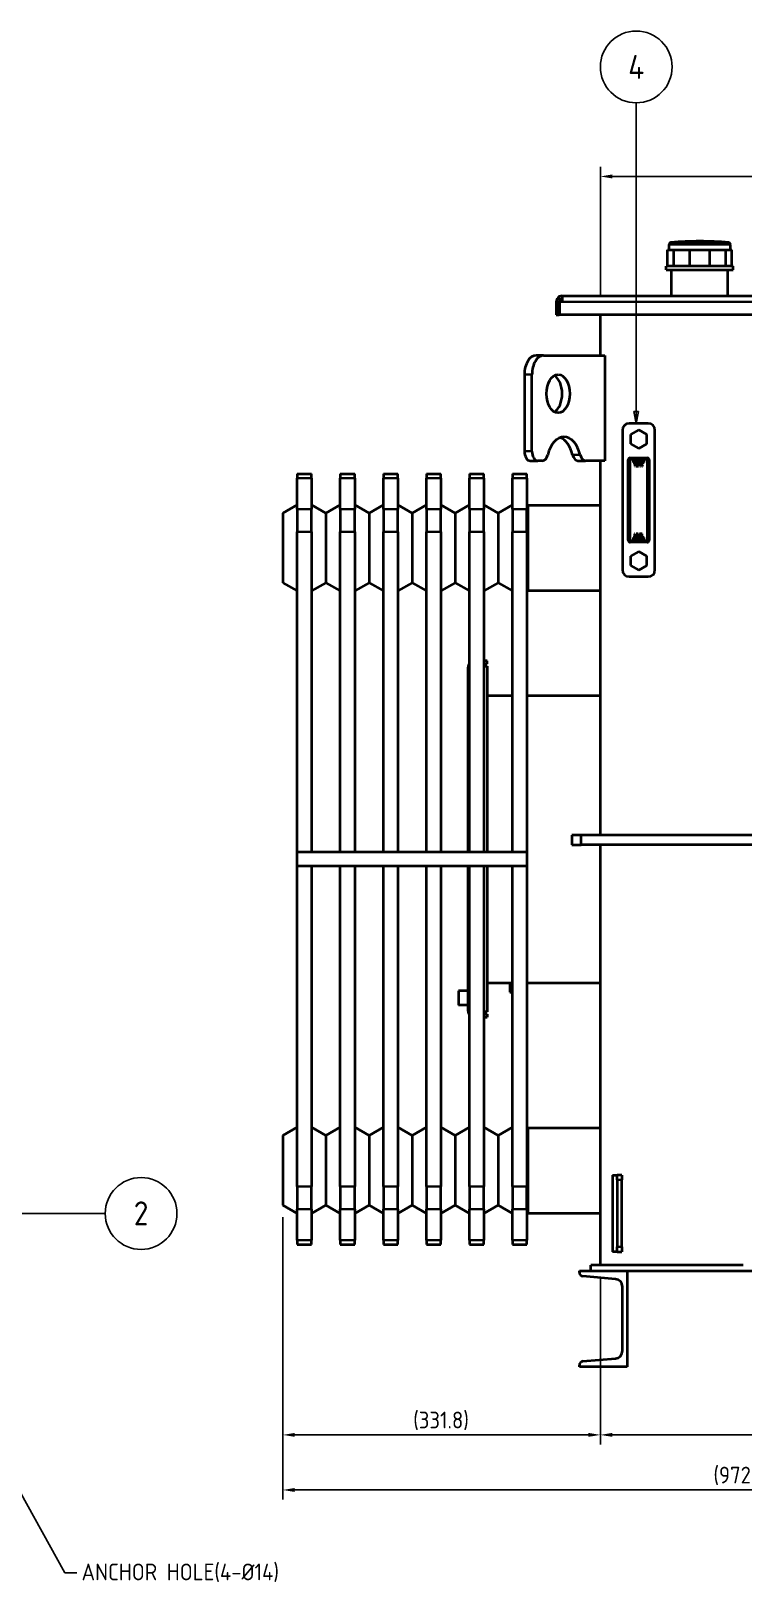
# Model space of a CAD drawing. Header units: millimetres. Extents: x 0 to 5945, y 0 to 4205.
# Drawn here: x 2934 to 3678, y 1018 to 2637 of the extents above; entities that cross this region are included whole.
import ezdxf

# ---------------------------------------------------------------- set-up
doc = ezdxf.new("R2010")
doc.units = ezdxf.units.MM
doc.header["$LTSCALE"] = 5
for name, color, linetype, lineweight in [('가시적인 것(ISO)', 3, 'Continuous', 40), ('가시적인 좁은 것(ISO)', 3, 'Continuous', 35), ('기호(ISO)', 5, 'Continuous', 25), ('치수(ISO)', 2, 'Continuous', 25)]:
    doc.layers.add(name, color=color, linetype=linetype, lineweight=lineweight)
doc.styles.add('부품번호텍스트_PSTEK_POSCO', font='isocp.shx')
doc.styles.add('치수 텍스트_PSTEK_POSCO', font='isocp.shx')
doc.dimstyles.new('치수_PSTEK_POSCO', dxfattribs={"dimscale": 5, "dimtxt": 3.5, "dimasz": 2.5, "dimexe": 2, "dimexo": 2.5, "dimgap": 1, "dimtad": 1, "dimrnd": 1e-08, "dimdsep": 46, "dimtxsty": '치수 텍스트_PSTEK_POSCO', "dimcen": 0.09, "dimdle": 10, "dimclrd": 7, "dimclre": 7, "dimclrt": 2, "dimadec": 1, "dimazin": 2, "dimtfac": 1, "dimtmove": 0, "dimatfit": 3, "dimfxl": 0, "dimtolj": 1, "dimlwd": -1, "dimlwe": -1, "dimarcsym": 0})
doc.dimstyles.new('치수_PSTEK_POSCO$7', dxfattribs={"dimscale": 5, "dimtxt": 3.5, "dimasz": 2.5, "dimexe": 2, "dimexo": 2.5, "dimgap": 1, "dimtad": 1, "dimrnd": 1e-08, "dimdsep": 46, "dimtxsty": '치수 텍스트_PSTEK_POSCO', "dimcen": 0.09, "dimdle": 10, "dimclrd": 7, "dimclre": 7, "dimclrt": 2, "dimadec": 1, "dimazin": 2, "dimtfac": 1, "dimtmove": 0, "dimatfit": 3, "dimfxl": 0, "dimtolj": 1, "dimlwd": -1, "dimlwe": -1, "dimarcsym": 0})

# ---------------------------------------------------------------- blocks, each defined once
blk = doc.blocks.new('*D27')
at = {"layer": 'Defpoints', "color": 0}
for p in [(3955.3, 2485.6), (3529.3, 2348.7), (3955.3, 2348.7)]:
    blk.add_point(p, dxfattribs=at)
at = {"layer": '치수(ISO)', "color": 7}
for p, q in [((3529.3, 2361.2), (3529.3, 2495.6)), ((3955.3, 2361.2), (3955.3, 2495.6)), ((3541.8, 2485.6), (3942.8, 2485.6))]:
    blk.add_line(p, q, dxfattribs=at)
for points in [[(3541.8, 2487.7), (3541.8, 2483.5), (3529.3, 2485.6)], [(3942.8, 2487.7), (3942.8, 2483.5), (3955.3, 2485.6)]]:
    blk.add_solid(points, dxfattribs=at)
at = {"layer": '치수(ISO)', "color": 2, "insert": (3688.2, 2499.3), "char_height": 17.5, "attachment_point": 4, "style": '치수 텍스트_PSTEK_POSCO'}
blk.add_mtext('\\A1;426', dxfattribs=at)
blk = doc.blocks.new('품번기호3')
at = {"layer": '기호(ISO)', "color": 7}
for p, q in [((713.36, 448.04), (713.36, 512.49)), ((712.86, 448.04), (713.36, 445.54)), ((713.86, 448.04), (712.86, 448.04)), ((713.36, 448.04), (713.36, 445.54)), ((713.36, 445.54), (713.86, 448.04))]:
    blk.add_line(p, q, dxfattribs=at)
at = {"layer": '기호(ISO)', "color": 7, "flags": 128}
blk.add_lwpolyline([(712.86, 448.04), (713.36, 445.54)], dxfattribs=at)
at = {"layer": '기호(ISO)'}
blk.add_circle((713.36, 519.99), 7.5, dxfattribs=at)
at = {"layer": '기호(ISO)', "color": 7}
blk.add_solid([(712.86, 448.04), (713.36, 445.54), (713.86, 448.04), (712.86, 448.04)], dxfattribs=at)
at = {"layer": '기호(ISO)', "color": 7, "insert": (713.36, 519.99), "char_height": 5, "attachment_point": 5, "style": '부품번호텍스트_PSTEK_POSCO'}
blk.add_mtext('4', dxfattribs=at)
blk = doc.blocks.new('품번기호5')
at = {"layer": '기호(ISO)', "color": 7}
for p, q in [((572.83, 281.04), (570.33, 280.54)), ((572.83, 280.54), (570.33, 280.54)), ((570.33, 280.54), (572.83, 280.04)), ((572.83, 280.04), (572.83, 281.04)), ((572.83, 280.54), (602.37, 280.54))]:
    blk.add_line(p, q, dxfattribs=at)
at = {"layer": '기호(ISO)', "color": 7, "flags": 128}
blk.add_lwpolyline([(572.83, 281.04), (570.33, 280.54)], dxfattribs=at)
at = {"layer": '기호(ISO)'}
blk.add_circle((609.87, 280.54), 7.5, dxfattribs=at)
at = {"layer": '기호(ISO)', "color": 7}
blk.add_solid([(572.83, 281.04), (570.33, 280.54), (572.83, 280.04), (572.83, 281.04)], dxfattribs=at)
at = {"layer": '기호(ISO)', "color": 7, "insert": (609.87, 280.57), "char_height": 5, "attachment_point": 5, "style": '부품번호텍스트_PSTEK_POSCO'}
blk.add_mtext('2', dxfattribs=at)
blk = doc.blocks.new('*D59')
at = {"layer": 'Defpoints', "color": 0}
for p in [(3529.3, 1348.7), (3955.3, 1348.7), (3955.3, 1171.5)]:
    blk.add_point(p, dxfattribs=at)
at = {"layer": '치수(ISO)', "color": 7}
for p, q in [((3529.3, 1336.2), (3529.3, 1161.5)), ((3955.3, 1336.2), (3955.3, 1161.5)), ((3541.8, 1171.5), (3942.8, 1171.5))]:
    blk.add_line(p, q, dxfattribs=at)
for points in [[(3541.8, 1173.6), (3541.8, 1169.5), (3529.3, 1171.5)], [(3942.8, 1173.6), (3942.8, 1169.5), (3955.3, 1171.5)]]:
    blk.add_solid(points, dxfattribs=at)
at = {"layer": '치수(ISO)', "color": 2, "insert": (3725.3, 1185.3), "char_height": 17.5, "attachment_point": 4, "style": '치수 텍스트_PSTEK_POSCO'}
blk.add_mtext('\\A1;426', dxfattribs=at)
blk = doc.blocks.new('*D61')
at = {"layer": 'Defpoints', "color": 0}
for p in [(3197.5, 1411.4), (3529.3, 1348.7), (3197.5, 1171.5)]:
    blk.add_point(p, dxfattribs=at)
at = {"layer": '치수(ISO)', "color": 7}
for p, q in [((3197.5, 1398.9), (3197.5, 1161.5)), ((3529.3, 1336.2), (3529.3, 1161.5)), ((3516.8, 1171.5), (3210, 1171.5))]:
    blk.add_line(p, q, dxfattribs=at)
for points in [[(3210, 1173.6), (3210, 1169.5), (3197.5, 1171.5)], [(3516.8, 1173.6), (3516.8, 1169.5), (3529.3, 1171.5)]]:
    blk.add_solid(points, dxfattribs=at)
at = {"layer": '치수(ISO)', "color": 2, "insert": (3333.7, 1186.2), "char_height": 17.5, "attachment_point": 4, "style": '치수 텍스트_PSTEK_POSCO'}
blk.add_mtext('\\A1;(331.8)', dxfattribs=at)
blk = doc.blocks.new('*D66')
at = {"layer": 'Defpoints', "color": 0}
for p in [(4170.3, 1643.7), (3197.5, 1411.4), (4170.3, 1114)]:
    blk.add_point(p, dxfattribs=at)
at = {"layer": '치수(ISO)', "color": 7}
for p, q in [((4170.3, 1631.2), (4170.3, 1104)), ((3197.5, 1398.9), (3197.5, 1104)), ((3210, 1114), (4157.8, 1114))]:
    blk.add_line(p, q, dxfattribs=at)
for points in [[(3210, 1116.1), (3210, 1111.9), (3197.5, 1114)], [(4157.8, 1116.1), (4157.8, 1111.9), (4170.3, 1114)]]:
    blk.add_solid(points, dxfattribs=at)
at = {"layer": '치수(ISO)', "color": 2, "insert": (3647.4, 1128.7), "char_height": 17.5, "attachment_point": 4, "style": '치수 텍스트_PSTEK_POSCO'}
blk.add_mtext('\\A1;(972.8)', dxfattribs=at)

msp = doc.modelspace()

# ---------------------------------------------------------------- linework, layer by layer
at = {"layer": '가시적인 것(ISO)'}
for p, q in [((3601.143, 2408.921), (3601.143, 2414.577)), ((3665.143, 2408.921), (3665.143, 2414.577)), ((3599.496, 2408.921), (3602.709, 2408.921)), ((3599.496, 2391.921), (3599.496, 2408.921)), ((3602.709, 2408.921), (3605.922, 2408.921)), ((3605.922, 2408.921), (3614.334, 2408.921)), ((3605.922, 2391.921), (3605.922, 2408.921)), ((3614.334, 2408.921), (3622.746, 2408.921)), ((3622.746, 2391.921), (3622.746, 2408.921)), ((3622.746, 2408.921), (3633.143, 2408.921)), ((3633.143, 2408.921), (3643.541, 2408.921)), ((3643.541, 2391.921), (3643.541, 2408.921)), ((3643.541, 2408.921), (3651.952, 2408.921)), ((3651.952, 2408.921), (3660.364, 2408.921)), ((3660.364, 2391.921), (3660.364, 2408.921)), ((3660.364, 2408.921), (3663.577, 2408.921)), ((3663.577, 2408.921), (3666.79, 2408.921)), ((3666.79, 2391.921), (3666.79, 2408.921)), ((3668.143, 2391.921), (3598.143, 2391.921)), ((3598.143, 2387.921), (3598.143, 2391.921)), ((3598.143, 2387.921), (3668.143, 2387.921)), ((3603.643, 2360.921), (3603.643, 2387.921)), ((3662.643, 2360.921), (3662.643, 2387.921)), ((3668.143, 2387.921), (3668.143, 2391.921)), ((3486.343, 2354.521), (3483.143, 2354.521)), ((3483.143, 2354.521), (3483.143, 2340.921)), ((3486.343, 2340.921), (3486.343, 2354.521)), ((3489.543, 2354.521), (3486.443, 2354.521)), ((3486.443, 2354.521), (3486.443, 2340.921)), ((3489.543, 2360.921), (3995.143, 2360.921)), ((3489.543, 2360.921), (3489.543, 2357.721)), ((3489.543, 2357.721), (3489.543, 2354.521)), ((3483.143, 2340.921), (3486.343, 2340.921)), ((3998.243, 2340.921), (3486.443, 2340.921)), ((3529.343, 2298.721), (3529.343, 2340.921)), ((3469.999, 2298.721), (3462.056, 2298.721)), ((3469.999, 2298.721), (3533.789, 2298.721)), ((3533.789, 2298.721), (3533.789, 2188.721)), ((3449.906, 2278.721), (3449.906, 2198.721)), ((3457.849, 2198.721), (3457.849, 2278.721)), ((3552.343, 2220.721), (3552.343, 2074.721)), ((3579.343, 2227.721), (3559.343, 2227.721)), ((3569.343, 2221.036), (3560.843, 2216.129)), ((3577.843, 2216.129), (3569.343, 2221.036)), ((3586.343, 2074.721), (3586.343, 2220.721)), ((3560.843, 2216.129), (3560.843, 2206.314)), ((3560.843, 2206.314), (3569.343, 2201.406)), ((3569.343, 2201.406), (3577.843, 2206.314)), ((3577.843, 2206.314), (3577.843, 2216.129)), ((3455.981, 2188.721), (3463.924, 2188.721)), ((3468.735, 2188.721), (3463.924, 2188.721)), ((3505.847, 2188.721), (3513.79, 2188.721)), ((3533.789, 2188.721), (3513.79, 2188.721)), ((3529.343, 1797.721), (3529.343, 2188.721)), ((3558.343, 2105.721), (3558.343, 2189.721)), ((3560.075, 2189.721), (3560.075, 2105.721)), ((3560.343, 2191.721), (3578.343, 2191.721)), ((3578.343, 2189.989), (3560.343, 2189.989)), ((3563.593, 2188.471), (3563.593, 2186.971)), ((3575.093, 2188.471), (3563.593, 2188.471)), ((3563.593, 2186.971), (3575.093, 2186.971)), ((3575.093, 2186.971), (3575.093, 2188.471)), ((3578.611, 2105.721), (3578.611, 2189.721)), ((3580.343, 2189.721), (3580.343, 2105.721)), ((3212.543, 2175.221), (3212.543, 2170.593)), ((3212.543, 2175.221), (3227.543, 2175.221)), ((3212.543, 2138.291), (3212.543, 2170.593)), ((3227.543, 2170.593), (3227.543, 2175.221)), ((3227.543, 2170.593), (3227.543, 2138.291)), ((3257.543, 2175.221), (3257.543, 2170.593)), ((3257.543, 2175.221), (3272.543, 2175.221)), ((3257.543, 2138.291), (3257.543, 2170.593)), ((3272.543, 2170.593), (3272.543, 2175.221)), ((3272.543, 2170.593), (3272.543, 2138.291)), ((3302.543, 2175.221), (3302.543, 2170.593)), ((3302.543, 2175.221), (3317.543, 2175.221)), ((3302.543, 2138.291), (3302.543, 2170.593)), ((3317.543, 2170.593), (3317.543, 2175.221)), ((3317.543, 2170.593), (3317.543, 2138.291)), ((3347.543, 2175.221), (3347.543, 2170.593)), ((3347.543, 2175.221), (3362.543, 2175.221)), ((3347.543, 2138.291), (3347.543, 2170.593)), ((3362.543, 2170.593), (3362.543, 2175.221)), ((3362.543, 2170.593), (3362.543, 2138.291)), ((3392.543, 2175.221), (3392.543, 2170.593)), ((3392.543, 2175.221), (3407.543, 2175.221)), ((3392.543, 2138.291), (3392.543, 2170.593)), ((3407.543, 2170.593), (3407.543, 2175.221)), ((3407.543, 2170.593), (3407.543, 2138.291)), ((3437.543, 2175.221), (3437.543, 2170.593)), ((3437.543, 2175.221), (3452.543, 2175.221)), ((3437.543, 2138.291), (3437.543, 2170.593)), ((3452.543, 2170.593), (3452.543, 2175.221)), ((3452.543, 2170.593), (3452.543, 2138.291)), ((3564.579, 2185.621), (3564.579, 2185.325)), ((3566.589, 2185.621), (3564.579, 2185.621)), ((3564.579, 2185.325), (3565.418, 2185.325)), ((3565.418, 2185.325), (3565.418, 2183.121)), ((3565.418, 2183.121), (3565.75, 2183.121)), ((3565.75, 2185.325), (3566.589, 2185.325)), ((3565.75, 2183.121), (3565.75, 2185.325)), ((3566.589, 2185.325), (3566.589, 2185.621)), ((3568.406, 2185.621), (3566.842, 2185.621)), ((3566.842, 2185.621), (3566.842, 2183.121)), ((3566.842, 2183.121), (3568.406, 2183.121)), ((3567.174, 2185.325), (3568.406, 2185.325)), ((3567.174, 2184.641), (3567.174, 2185.325)), ((3568.323, 2184.641), (3567.174, 2184.641)), ((3567.174, 2184.345), (3568.323, 2184.345)), ((3567.174, 2183.417), (3567.174, 2184.345)), ((3568.406, 2183.417), (3567.174, 2183.417)), ((3568.323, 2184.345), (3568.323, 2184.641)), ((3568.406, 2185.325), (3568.406, 2185.621)), ((3568.406, 2183.121), (3568.406, 2183.417)), ((3568.771, 2185.621), (3568.771, 2183.121)), ((3569.225, 2185.621), (3568.771, 2185.621)), ((3568.771, 2183.121), (3569.081, 2183.121)), ((3569.081, 2185.275), (3569.727, 2183.81)), ((3569.081, 2183.121), (3569.081, 2185.275)), ((3569.849, 2184.229), (3569.225, 2185.621)), ((3569.727, 2183.81), (3569.93, 2183.81)), ((3570.452, 2185.621), (3569.849, 2184.229)), ((3569.93, 2183.81), (3570.582, 2185.275)), ((3570.914, 2185.621), (3570.452, 2185.621)), ((3570.582, 2185.275), (3570.582, 2183.121)), ((3570.582, 2183.121), (3570.914, 2183.121)), ((3570.914, 2183.121), (3570.914, 2185.621)), ((3571.421, 2185.621), (3571.421, 2183.121)), ((3572.049, 2185.621), (3571.421, 2185.621)), ((3571.421, 2183.121), (3571.753, 2183.121)), ((3571.753, 2184.337), (3571.753, 2185.334)), ((3571.753, 2185.334), (3572.029, 2185.334)), ((3571.98, 2184.337), (3571.753, 2184.337)), ((3571.753, 2184.053), (3572.035, 2184.053)), ((3571.753, 2183.121), (3571.753, 2184.053)), ((3573.382, 2183.599), (3573.382, 2183.121)), ((3573.783, 2183.599), (3573.382, 2183.599)), ((3573.382, 2183.121), (3573.783, 2183.121)), ((3573.783, 2183.121), (3573.783, 2183.599)), ((3197.543, 2134.061), (3212.543, 2142.721)), ((3212.543, 2138.291), (3212.543, 2114.449)), ((3242.543, 2134.061), (3227.543, 2142.721)), ((3227.543, 2114.449), (3227.543, 2138.291)), ((3242.543, 2134.061), (3257.543, 2142.721)), ((3257.543, 2138.291), (3257.543, 2114.449)), ((3287.543, 2134.061), (3272.543, 2142.721)), ((3272.543, 2114.449), (3272.543, 2138.291)), ((3287.543, 2134.061), (3302.543, 2142.721)), ((3302.543, 2138.291), (3302.543, 2114.449)), ((3332.543, 2134.061), (3317.543, 2142.721)), ((3317.543, 2114.449), (3317.543, 2138.291)), ((3332.543, 2134.061), (3347.543, 2142.721)), ((3347.543, 2138.291), (3347.543, 2114.449)), ((3377.543, 2134.061), (3362.543, 2142.721)), ((3362.543, 2114.449), (3362.543, 2138.291)), ((3377.543, 2134.061), (3392.543, 2142.721)), ((3392.543, 2138.291), (3392.543, 2114.449)), ((3422.543, 2134.061), (3407.543, 2142.721)), ((3407.543, 2114.449), (3407.543, 2138.291)), ((3422.543, 2134.061), (3437.543, 2142.721)), ((3437.543, 2138.291), (3437.543, 2114.449)), ((3453.323, 2142.271), (3452.543, 2142.721)), ((3452.543, 2114.449), (3452.543, 2138.291)), ((3453.323, 2142.271), (3453.323, 2053.171)), ((3453.323, 2142.271), (3529.343, 2142.271)), ((3197.543, 2134.061), (3197.543, 2061.381)), ((3242.543, 2134.061), (3242.543, 2061.381)), ((3287.543, 2134.061), (3287.543, 2061.381)), ((3332.543, 2134.061), (3332.543, 2061.381)), ((3377.543, 2134.061), (3377.543, 2061.381)), ((3422.543, 2134.061), (3422.543, 2061.381)), ((3212.543, 1780.221), (3212.543, 2114.449)), ((3227.543, 2114.449), (3227.543, 1780.221)), ((3257.543, 1780.221), (3257.543, 2114.449)), ((3272.543, 2114.449), (3272.543, 1780.221)), ((3302.543, 1780.221), (3302.543, 2114.449)), ((3317.543, 2114.449), (3317.543, 1780.221)), ((3347.543, 1780.221), (3347.543, 2114.449)), ((3362.543, 2114.449), (3362.543, 1780.221)), ((3392.543, 1780.221), (3392.543, 2114.449)), ((3407.543, 2114.449), (3407.543, 1780.221)), ((3437.543, 1780.221), (3437.543, 2114.449)), ((3452.543, 2114.449), (3452.543, 1780.221)), ((3560.343, 2105.453), (3578.343, 2105.453)), ((3563.593, 2108.471), (3563.593, 2106.971)), ((3575.093, 2108.471), (3563.593, 2108.471)), ((3563.593, 2106.971), (3575.093, 2106.971)), ((3564.932, 2112.321), (3564.932, 2109.821)), ((3565.264, 2112.321), (3564.932, 2112.321)), ((3564.932, 2109.821), (3566.38, 2109.821)), ((3565.264, 2110.117), (3565.264, 2112.321)), ((3566.38, 2110.117), (3565.264, 2110.117)), ((3566.38, 2109.821), (3566.38, 2110.117)), ((3568.206, 2112.321), (3566.642, 2112.321)), ((3566.642, 2112.321), (3566.642, 2109.821)), ((3566.642, 2109.821), (3568.206, 2109.821)), ((3566.974, 2112.025), (3568.206, 2112.025)), ((3566.974, 2111.341), (3566.974, 2112.025)), ((3568.123, 2111.341), (3566.974, 2111.341)), ((3566.974, 2111.045), (3568.123, 2111.045)), ((3566.974, 2110.117), (3566.974, 2111.045)), ((3568.206, 2110.117), (3566.974, 2110.117)), ((3568.123, 2111.045), (3568.123, 2111.341)), ((3568.206, 2112.025), (3568.206, 2112.321)), ((3568.206, 2109.821), (3568.206, 2110.117)), ((3568.303, 2112.321), (3569.164, 2109.821)), ((3568.66, 2112.321), (3568.303, 2112.321)), ((3569.352, 2110.245), (3568.66, 2112.321)), ((3569.164, 2109.821), (3569.523, 2109.821)), ((3570.045, 2112.321), (3569.352, 2110.245)), ((3569.523, 2109.821), (3570.384, 2112.321)), ((3570.384, 2112.321), (3570.045, 2112.321)), ((3572.187, 2112.321), (3570.623, 2112.321)), ((3570.623, 2112.321), (3570.623, 2109.821)), ((3570.623, 2109.821), (3572.187, 2109.821)), ((3570.955, 2112.025), (3572.187, 2112.025)), ((3570.955, 2111.341), (3570.955, 2112.025)), ((3572.104, 2111.341), (3570.955, 2111.341)), ((3570.955, 2111.045), (3572.104, 2111.045)), ((3570.955, 2110.117), (3570.955, 2111.045)), ((3572.187, 2110.117), (3570.955, 2110.117)), ((3572.104, 2111.045), (3572.104, 2111.341)), ((3572.187, 2112.025), (3572.187, 2112.321)), ((3572.187, 2109.821), (3572.187, 2110.117)), ((3572.551, 2112.321), (3572.551, 2109.821)), ((3572.884, 2112.321), (3572.551, 2112.321)), ((3572.551, 2109.821), (3574, 2109.821)), ((3572.884, 2110.117), (3572.884, 2112.321)), ((3574, 2110.117), (3572.884, 2110.117)), ((3574, 2109.821), (3574, 2110.117)), ((3575.093, 2106.971), (3575.093, 2108.471)), ((3578.343, 2103.721), (3560.343, 2103.721)), ((3569.343, 2094.036), (3560.843, 2089.129)), ((3577.843, 2089.129), (3569.343, 2094.036)), ((3560.843, 2089.129), (3560.843, 2079.314)), ((3560.843, 2079.314), (3569.343, 2074.406)), ((3569.343, 2074.406), (3577.843, 2079.314)), ((3577.843, 2079.314), (3577.843, 2089.129)), ((3197.543, 2061.381), (3212.543, 2052.721)), ((3242.543, 2061.381), (3227.543, 2052.721)), ((3242.543, 2061.381), (3257.543, 2052.721)), ((3287.543, 2061.381), (3272.543, 2052.721)), ((3287.543, 2061.381), (3302.543, 2052.721)), ((3332.543, 2061.381), (3317.543, 2052.721)), ((3332.543, 2061.381), (3347.543, 2052.721)), ((3377.543, 2061.381), (3362.543, 2052.721)), ((3377.543, 2061.381), (3392.543, 2052.721)), ((3422.543, 2061.381), (3407.543, 2052.721)), ((3422.543, 2061.381), (3437.543, 2052.721)), ((3559.343, 2067.721), (3579.343, 2067.721)), ((3453.323, 2053.171), (3452.543, 2052.721)), ((3453.323, 2053.171), (3529.343, 2053.171)), ((3411.143, 1979.721), (3407.543, 1979.721)), ((3407.543, 1976.521), (3411.143, 1976.521)), ((3411.143, 1976.521), (3411.143, 1979.721)), ((3392.543, 1973.321), (3391.143, 1973.321)), ((3391.143, 1780.221), (3391.143, 1973.321)), ((3407.543, 1974.258), (3411.143, 1974.258)), ((3411.143, 1974.258), (3411.143, 1780.221)), ((3411.143, 1943.721), (3437.543, 1943.721)), ((3452.543, 1943.721), (3529.343, 1943.721)), ((3509.343, 1797.721), (3499.343, 1797.721)), ((3499.343, 1797.721), (3499.343, 1787.721)), ((3509.343, 1787.721), (3509.343, 1797.721)), ((3975.343, 1797.721), (3509.343, 1797.721)), ((3499.343, 1787.721), (3509.343, 1787.721)), ((3975.343, 1787.721), (3509.343, 1787.721)), ((3529.343, 1348.721), (3529.343, 1787.721)), ((3212.543, 1780.221), (3452.543, 1780.221)), ((3212.543, 1765.221), (3212.543, 1780.221)), ((3452.543, 1780.221), (3452.543, 1765.221)), ((3212.543, 1430.994), (3212.543, 1765.221)), ((3452.543, 1765.221), (3212.543, 1765.221)), ((3227.543, 1765.221), (3227.543, 1430.994)), ((3257.543, 1430.994), (3257.543, 1765.221)), ((3272.543, 1765.221), (3272.543, 1430.994)), ((3302.543, 1430.994), (3302.543, 1765.221)), ((3317.543, 1765.221), (3317.543, 1430.994)), ((3347.543, 1430.994), (3347.543, 1765.221)), ((3362.543, 1765.221), (3362.543, 1430.994)), ((3391.143, 1614.121), (3391.143, 1765.221)), ((3392.543, 1430.994), (3392.543, 1765.221)), ((3407.543, 1765.221), (3407.543, 1430.994)), ((3411.143, 1765.221), (3411.143, 1613.184)), ((3437.543, 1430.994), (3437.543, 1765.221)), ((3452.543, 1765.221), (3452.543, 1430.994)), ((3411.143, 1643.721), (3437.543, 1643.721)), ((3434.843, 1643.721), (3434.843, 1633.721)), ((3452.543, 1643.721), (3529.343, 1643.721)), ((3381.143, 1635.221), (3381.143, 1620.221)), ((3391.143, 1635.221), (3381.143, 1635.221)), ((3391.143, 1620.221), (3381.143, 1620.221)), ((3434.843, 1633.721), (3437.543, 1633.721)), ((3391.143, 1614.121), (3392.543, 1614.121)), ((3411.143, 1613.184), (3407.543, 1613.184)), ((3407.543, 1610.921), (3411.143, 1610.921)), ((3407.543, 1607.721), (3411.143, 1607.721)), ((3411.143, 1610.921), (3411.143, 1607.721)), ((3197.543, 1484.061), (3212.543, 1492.721)), ((3242.543, 1484.061), (3227.543, 1492.721)), ((3242.543, 1484.061), (3257.543, 1492.721)), ((3287.543, 1484.061), (3272.543, 1492.721)), ((3287.543, 1484.061), (3302.543, 1492.721)), ((3332.543, 1484.061), (3317.543, 1492.721)), ((3332.543, 1484.061), (3347.543, 1492.721)), ((3377.543, 1484.061), (3362.543, 1492.721)), ((3377.543, 1484.061), (3392.543, 1492.721)), ((3422.543, 1484.061), (3407.543, 1492.721)), ((3422.543, 1484.061), (3437.543, 1492.721)), ((3453.323, 1492.271), (3452.543, 1492.721)), ((3453.323, 1492.271), (3453.323, 1403.171)), ((3453.323, 1492.271), (3529.343, 1492.271)), ((3197.543, 1484.061), (3197.543, 1411.381)), ((3242.543, 1484.061), (3242.543, 1411.381)), ((3287.543, 1484.061), (3287.543, 1411.381)), ((3332.543, 1484.061), (3332.543, 1411.381)), ((3377.543, 1484.061), (3377.543, 1411.381)), ((3422.543, 1484.061), (3422.543, 1411.381)), ((3541.843, 1442.721), (3541.843, 1362.721)), ((3541.843, 1442.721), (3546.843, 1442.721)), ((3551.843, 1442.721), (3546.843, 1442.721)), ((3546.843, 1442.051), (3546.843, 1442.721)), ((3546.843, 1437.721), (3546.843, 1442.051)), ((3551.843, 1442.721), (3551.843, 1437.721)), ((3212.543, 1430.994), (3212.543, 1407.151)), ((3227.543, 1407.151), (3227.543, 1430.994)), ((3257.543, 1430.994), (3257.543, 1407.151)), ((3272.543, 1407.151), (3272.543, 1430.994)), ((3302.543, 1430.994), (3302.543, 1407.151)), ((3317.543, 1407.151), (3317.543, 1430.994)), ((3347.543, 1430.994), (3347.543, 1407.151)), ((3362.543, 1407.151), (3362.543, 1430.994)), ((3392.543, 1430.994), (3392.543, 1407.151)), ((3407.543, 1407.151), (3407.543, 1430.994)), ((3437.543, 1430.994), (3437.543, 1407.151)), ((3452.543, 1407.151), (3452.543, 1430.994)), ((3546.843, 1437.721), (3546.843, 1367.721)), ((3551.843, 1367.721), (3551.843, 1437.721)), ((3197.543, 1411.381), (3212.543, 1402.721)), ((3242.543, 1411.381), (3227.543, 1402.721)), ((3242.543, 1411.381), (3257.543, 1402.721)), ((3287.543, 1411.381), (3272.543, 1402.721)), ((3287.543, 1411.381), (3302.543, 1402.721)), ((3332.543, 1411.381), (3317.543, 1402.721)), ((3332.543, 1411.381), (3347.543, 1402.721)), ((3377.543, 1411.381), (3362.543, 1402.721)), ((3377.543, 1411.381), (3392.543, 1402.721)), ((3422.543, 1411.381), (3407.543, 1402.721)), ((3422.543, 1411.381), (3437.543, 1402.721)), ((3212.543, 1374.85), (3212.543, 1407.151)), ((3227.543, 1407.151), (3227.543, 1374.85)), ((3257.543, 1374.85), (3257.543, 1407.151)), ((3272.543, 1407.151), (3272.543, 1374.85)), ((3302.543, 1374.85), (3302.543, 1407.151)), ((3317.543, 1407.151), (3317.543, 1374.85)), ((3347.543, 1374.85), (3347.543, 1407.151)), ((3362.543, 1407.151), (3362.543, 1374.85)), ((3392.543, 1374.85), (3392.543, 1407.151)), ((3407.543, 1407.151), (3407.543, 1374.85)), ((3437.543, 1374.85), (3437.543, 1407.151)), ((3452.543, 1407.151), (3452.543, 1374.85)), ((3453.323, 1403.171), (3452.543, 1402.721)), ((3453.323, 1403.171), (3529.343, 1403.171)), ((3212.543, 1374.85), (3212.543, 1370.221)), ((3212.543, 1370.221), (3227.543, 1370.221)), ((3227.543, 1370.221), (3227.543, 1374.85)), ((3257.543, 1374.85), (3257.543, 1370.221)), ((3257.543, 1370.221), (3272.543, 1370.221)), ((3272.543, 1370.221), (3272.543, 1374.85)), ((3302.543, 1374.85), (3302.543, 1370.221)), ((3302.543, 1370.221), (3317.543, 1370.221)), ((3317.543, 1370.221), (3317.543, 1374.85)), ((3347.543, 1374.85), (3347.543, 1370.221)), ((3347.543, 1370.221), (3362.543, 1370.221)), ((3362.543, 1370.221), (3362.543, 1374.85)), ((3392.543, 1374.85), (3392.543, 1370.221)), ((3392.543, 1370.221), (3407.543, 1370.221)), ((3407.543, 1370.221), (3407.543, 1374.85)), ((3437.543, 1374.85), (3437.543, 1370.221)), ((3437.543, 1370.221), (3452.543, 1370.221)), ((3452.543, 1370.221), (3452.543, 1374.85)), ((3546.843, 1362.721), (3541.843, 1362.721)), ((3546.843, 1363.391), (3546.843, 1367.721)), ((3546.843, 1362.721), (3546.843, 1363.391)), ((3546.843, 1362.721), (3551.843, 1362.721)), ((3551.843, 1367.721), (3551.843, 1362.721)), ((3678.343, 1348.721), (3519.343, 1348.721)), ((3519.343, 1342.721), (3519.343, 1348.721)), ((3507.343, 1341.074), (3507.343, 1342.721)), ((3507.343, 1342.721), (3557.343, 1342.721)), ((3545.041, 1334.11), (3510.995, 1337.089)), ((3557.343, 1342.721), (3927.343, 1342.721)), ((3557.343, 1342.721), (3557.343, 1242.721)), ((3552.343, 1259.302), (3552.343, 1326.141)), ((3510.995, 1248.353), (3545.041, 1251.332)), ((3507.343, 1242.721), (3507.343, 1244.369)), ((3557.343, 1242.721), (3507.343, 1242.721))]:
    msp.add_line(p, q, dxfattribs=at)
for centre, radius, start, end in [((3603.143, 2414.577), 2, 95.130036, 180), ((3633.143, 2080.412), 337.509, 84.869964, 95.130036), ((3663.143, 2414.577), 2, 0, 84.869964), ((3489.543, 2354.521), 6.4, 150, 180), ((3489.543, 2354.521), 6.4, 90, 150), ((3489.543, 2354.521), 3.2, 90, 180), ((3559.343, 2220.721), 7, 90, 180), ((3579.343, 2220.721), 7, 0, 90), ((3560.343, 2189.721), 2, 90, 180), ((3560.343, 2189.721), 0.268, 90, 180), ((3578.343, 2189.721), 2, 0, 90), ((3578.343, 2189.721), 0.268, 0, 90), ((3560.343, 2105.721), 2, 180, 270), ((3560.343, 2105.721), 0.268, 180, 270), ((3578.343, 2105.721), 2, 270, 0), ((3578.343, 2105.721), 0.268, 270, 0), ((3559.343, 2074.721), 7, 180, 270), ((3579.343, 2074.721), 7, 270, 0), ((3397.543, 1973.321), 6.4, 141.375167, 180), ((3397.543, 1614.121), 6.4, 180, 218.624833), ((3511.343, 1341.074), 4, 180, 265), ((3544.343, 1326.141), 8, 0, 85), ((3511.343, 1244.369), 4, 95, 180), ((3544.343, 1259.302), 8, 275, 0)]:
    msp.add_arc(centre, radius, start, end, dxfattribs=at)
for centre, major_axis, start_param, end_param in [((3462.056, 2278.721), (0, 20), 0, 1.57079633), ((3469.999, 2278.721), (0, 20), 0, 1.57079633), ((3477.244, 2258.721), (0, -20), 0.33297801, 2.80861464), ((3491.263, 2183.721), (0, 30), 5.09678575, 7.46958486), ((3483.32, 2183.721), (0, 30), 5.09678575, 6.06351697), ((3455.981, 2198.721), (0, -10), 4.71238898, 6.28318531), ((3463.924, 2198.721), (0, -10), 4.71238898, 6.28318531), ((3468.735, 2198.721), (0, -10), 0, 1.18639955), ((3505.847, 2198.721), (0, -10), 5.09678575, 6.28318531), ((3513.79, 2198.721), (0, -10), 5.09678575, 6.28318531)]:
    msp.add_ellipse(centre, major_axis=major_axis, ratio=0.60752534, start_param=start_param, end_param=end_param, dxfattribs=at)
msp.add_ellipse((3485.187, 2258.721), major_axis=(0, 20), ratio=0.60752534, dxfattribs=at)
for points in [[(3572.513, 2184.487), (3572.432, 2184.402), (3572.183, 2184.337), (3571.98, 2184.337)], [(3572.029, 2185.334), (3572.185, 2185.334), (3572.395, 2185.291), (3572.474, 2185.238)], [(3572.035, 2184.053), (3572.302, 2184.053), (3572.653, 2184.185), (3572.782, 2184.312)], [(3572.703, 2185.465), (3572.584, 2185.548), (3572.272, 2185.621), (3572.049, 2185.621)], [(3572.474, 2185.238), (3572.566, 2185.178), (3572.655, 2184.987), (3572.655, 2184.857)], [(3572.655, 2184.857), (3572.655, 2184.738), (3572.588, 2184.562), (3572.513, 2184.487)], [(3573.001, 2184.868), (3573.001, 2185.076), (3572.843, 2185.37), (3572.703, 2185.465)], [(3572.782, 2184.312), (3572.886, 2184.414), (3573.001, 2184.706), (3573.001, 2184.868)]]:
    msp.add_open_spline(points, degree=2, dxfattribs=at)
at = {"layer": '가시적인 좁은 것(ISO)'}
for p, q in [((3665.143, 2414.577), (3601.143, 2414.577)), ((3602.964, 2416.569), (3663.322, 2416.569)), ((3489.543, 2357.721), (3484.001, 2357.721)), ((3995.143, 2354.521), (3489.543, 2354.521)), ((3449.906, 2278.721), (3457.849, 2278.721)), ((3457.849, 2198.721), (3449.906, 2198.721)), ((3508.158, 2194.971), (3500.215, 2194.971)), ((3558.343, 2189.721), (3560.075, 2189.721)), ((3560.343, 2191.721), (3560.343, 2189.989)), ((3578.343, 2191.721), (3578.343, 2189.989)), ((3580.343, 2189.721), (3578.611, 2189.721)), ((3227.543, 2170.593), (3212.543, 2170.593)), ((3272.543, 2170.593), (3257.543, 2170.593)), ((3317.543, 2170.593), (3302.543, 2170.593)), ((3362.543, 2170.593), (3347.543, 2170.593)), ((3407.543, 2170.593), (3392.543, 2170.593)), ((3452.543, 2170.593), (3437.543, 2170.593)), ((3227.543, 2138.291), (3212.543, 2138.291)), ((3272.543, 2138.291), (3257.543, 2138.291)), ((3317.543, 2138.291), (3302.543, 2138.291)), ((3362.543, 2138.291), (3347.543, 2138.291)), ((3407.543, 2138.291), (3392.543, 2138.291)), ((3452.543, 2138.291), (3437.543, 2138.291)), ((3227.543, 2114.449), (3212.543, 2114.449)), ((3272.543, 2114.449), (3257.543, 2114.449)), ((3317.543, 2114.449), (3302.543, 2114.449)), ((3362.543, 2114.449), (3347.543, 2114.449)), ((3407.543, 2114.449), (3392.543, 2114.449)), ((3452.543, 2114.449), (3437.543, 2114.449)), ((3558.343, 2105.721), (3560.075, 2105.721)), ((3560.343, 2103.721), (3560.343, 2105.453)), ((3578.343, 2103.721), (3578.343, 2105.453)), ((3580.343, 2105.721), (3578.611, 2105.721)), ((3227.543, 1430.994), (3212.543, 1430.994)), ((3272.543, 1430.994), (3257.543, 1430.994)), ((3317.543, 1430.994), (3302.543, 1430.994)), ((3362.543, 1430.994), (3347.543, 1430.994)), ((3407.543, 1430.994), (3392.543, 1430.994)), ((3452.543, 1430.994), (3437.543, 1430.994)), ((3546.843, 1437.721), (3551.843, 1437.721)), ((3227.543, 1407.151), (3212.543, 1407.151)), ((3272.543, 1407.151), (3257.543, 1407.151)), ((3317.543, 1407.151), (3302.543, 1407.151)), ((3362.543, 1407.151), (3347.543, 1407.151)), ((3407.543, 1407.151), (3392.543, 1407.151)), ((3452.543, 1407.151), (3437.543, 1407.151)), ((3212.543, 1374.85), (3227.543, 1374.85)), ((3257.543, 1374.85), (3272.543, 1374.85)), ((3302.543, 1374.85), (3317.543, 1374.85)), ((3347.543, 1374.85), (3362.543, 1374.85)), ((3392.543, 1374.85), (3407.543, 1374.85)), ((3437.543, 1374.85), (3452.543, 1374.85)), ((3551.843, 1367.721), (3546.843, 1367.721))]:
    msp.add_line(p, q, dxfattribs=at)

# ---------------------------------------------------------------- block references
at = {"layer": '기호(ISO)', "xscale": 5, "yscale": 5, "zscale": 5}
for name in ['품번기호3', '품번기호5']:
    msp.add_blockref(name, (0, 0), dxfattribs=at)

# ---------------------------------------------------------------- texts
at = {"layer": '기호(ISO)', "color": 2, "insert": (2987.126, 1027.54), "char_height": 17.5, "width": 245.08343, "attachment_point": 4, "style": '치수 텍스트_PSTEK_POSCO'}
msp.add_mtext('{\\fISOCP|b0|i0;\\H17.5000;ANCHOR HOLE(4-Ø14)}', dxfattribs=at)

# ---------------------------------------------------------------- dimensions: what is measured, and where the dimension line sits
at = {"layer": '치수(ISO)', "color": 7}
for base, p1, p2, picture, middle in [((3955.343, 2485.587), (3529.343, 2348.721), (3955.343, 2348.721), '*D27', (3705.219, 2485.587)), ((3955.343, 1171.538), (3529.343, 1348.721), (3955.343, 1348.721), '*D59', (3742.343, 1171.538))]:
    dim = msp.add_linear_dim(base=base, p1=p1, p2=p2, angle=180, dimstyle='치수_PSTEK_POSCO', override={"dimdec": 2, "dimtp": 0, "dimtm": 0, "dimtdec": 2, "dimtofl": 0, "dimatfit": 1}, dxfattribs=at)
    dim.commit()
    dim.dimension.update_dxf_attribs({"geometry": picture, "text_midpoint": middle, "dimtype": 160})
for base, p1, p2, picture, middle in [((4170.343, 1114.024), (3197.543, 1411.381), (4170.343, 1643.721), '*D66', (3678.943, 1114.024)), ((3197.543, 1171.538), (3529.343, 1348.721), (3197.543, 1411.381), '*D61', (3363.443, 1171.538))]:
    dim = msp.add_linear_dim(base=base, p1=p1, p2=p2, angle=180, text='(<>)', dimstyle='치수_PSTEK_POSCO', override={"dimgap": 1, "dimdec": 2, "dimtol": 0, "dimlim": 0, "dimtp": 0, "dimtm": 0, "dimtdec": 2, "dimtofl": 0, "dimatfit": 1}, dxfattribs=at)
    dim.commit()
    dim.dimension.update_dxf_attribs({"geometry": picture, "text_midpoint": middle, "dimtype": 160})

# ---------------------------------------------------------------- leaders
at = {"layer": '기호(ISO)', "color": 7, "annotation_type": 0, "has_hookline": 1, "hookline_direction": 0, "text_width": 239.593}
msp.add_leader([(2846.668, 1249.171), (2969.626, 1027.54), (2982.126, 1027.54)], dimstyle='치수_PSTEK_POSCO$7', override={"dimtad": 0}, dxfattribs=at)

doc.saveas('drawing.dxf')
